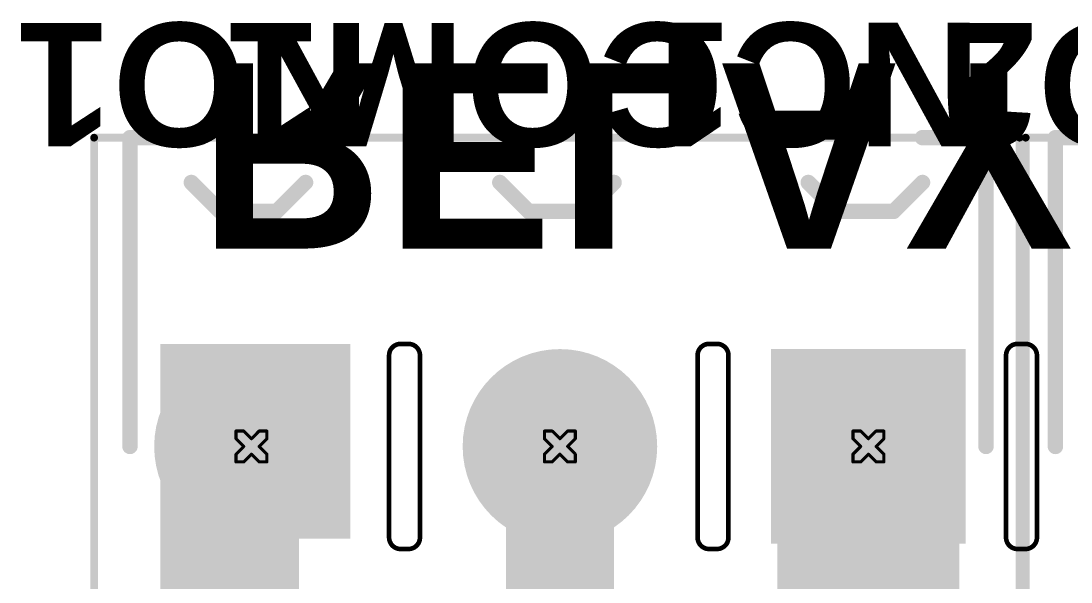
# Model space of a CAD drawing. Header units: inches. Extents: x -21 to 276, y -5 to 220.
# Drawn here: x 4.11 to 21.4, y 86.15 to 95.38 of the extents above; entities that cross this region are included whole.
import ezdxf

# ---------------------------------------------------------------- set-up
doc = ezdxf.new("R2010")
doc.units = ezdxf.units.IN
for name, color, linetype in [('Board_Outline', 216, 'Continuous'), ('Bottom Layer', 5, 'Continuous'), ('Bottom Overlay', 54, 'Continuous'), ('Bottom Solder', 6, 'Continuous'), ('Drill Drawing', 1, 'Continuous'), ('Ground', 16, 'Continuous'), ('Multi-Layer', 9, 'Continuous'), ('Pad Holes', 156, 'Continuous'), ('Power + Signal', 76, 'Continuous'), ('Top Layer', 1, 'Continuous'), ('Top Overlay', 2, 'Continuous'), ('Top Solder', 216, 'Continuous')]:
    doc.layers.add(name, color=color, linetype=linetype)
doc.styles.add('Arial_Bold', font='', dxfattribs={"height": 0.2})
doc.styles.get('Arial_Bold').set_extended_font_data('Arial', bold=True)

# ---------------------------------------------------------------- blocks, each defined once
blk = doc.blocks.new('DB128L_5_08_3P_BK_S_140')
at = {"layer": 'Bottom Layer'}
blk.add_hatch(color=5, dxfattribs=at).paths.add_polyline_path([(-3.58, 1.5), (-3.58, -1.5), (-6.58, -1.5), (-6.58, 1.5)])
h = blk.add_hatch(color=5, dxfattribs=at)
edge = h.paths.add_edge_path()
edge.add_arc((0, 0), 1.5, 0, 360)
h = blk.add_hatch(color=5, dxfattribs=at)
edge = h.paths.add_edge_path()
edge.add_arc((5.08, 0), 1.5, 0, 360)
at = {"layer": 'Bottom Solder'}
blk.add_hatch(color=6, dxfattribs=at).paths.add_polyline_path([(-3.478, 1.602), (-3.478, -1.602), (-6.682, -1.602), (-6.682, 1.602)])
h = blk.add_hatch(color=6, dxfattribs=at)
edge = h.paths.add_edge_path()
edge.add_arc((0, 0), 1.602, 0, 360)
h = blk.add_hatch(color=6, dxfattribs=at)
edge = h.paths.add_edge_path()
edge.add_arc((5.08, 0), 1.602, 0, 360)
at = {"layer": 'Ground'}
blk.add_hatch(color=16, dxfattribs=at).paths.add_polyline_path([(-3.58, 1.5), (-3.58, -1.5), (-6.58, -1.5), (-6.58, 1.5)])
h = blk.add_hatch(color=16, dxfattribs=at)
edge = h.paths.add_edge_path()
edge.add_arc((0, 0), 1.5, 0, 360)
h = blk.add_hatch(color=16, dxfattribs=at)
edge = h.paths.add_edge_path()
edge.add_arc((5.08, 0), 1.5, 0, 360)
at = {"layer": 'Multi-Layer'}
blk.add_hatch(color=9, dxfattribs=at).paths.add_polyline_path([(-3.58, 1.5), (-3.58, -1.5), (-6.58, -1.5), (-6.58, 1.5)])
h = blk.add_hatch(color=9, dxfattribs=at)
edge = h.paths.add_edge_path()
edge.add_arc((0, 0), 1.5, 0, 360)
h = blk.add_hatch(color=9, dxfattribs=at)
edge = h.paths.add_edge_path()
edge.add_arc((5.08, 0), 1.5, 0, 360)
at = {"layer": 'Pad Holes'}
h = blk.add_hatch(color=7, dxfattribs=at)
edge = h.paths.add_edge_path()
edge.add_arc((-5.08, 0), 0.8, 0, 360)
h = blk.add_hatch(color=7, dxfattribs=at)
edge = h.paths.add_edge_path()
edge.add_arc((0, 0), 0.8, 0, 360)
h = blk.add_hatch(color=7, dxfattribs=at)
edge = h.paths.add_edge_path()
edge.add_arc((5.08, 0), 0.8, 0, 360)
at = {"layer": 'Power + Signal'}
blk.add_hatch(color=76, dxfattribs=at).paths.add_polyline_path([(-3.58, 1.5), (-3.58, -1.5), (-6.58, -1.5), (-6.58, 1.5)])
h = blk.add_hatch(color=76, dxfattribs=at)
edge = h.paths.add_edge_path()
edge.add_arc((0, 0), 1.5, 0, 360)
h = blk.add_hatch(color=76, dxfattribs=at)
edge = h.paths.add_edge_path()
edge.add_arc((5.08, 0), 1.5, 0, 360)
at = {"layer": 'Top Layer'}
blk.add_hatch(color=1, dxfattribs=at).paths.add_polyline_path([(-3.58, 1.5), (-3.58, -1.5), (-6.58, -1.5), (-6.58, 1.5)])
h = blk.add_hatch(color=1, dxfattribs=at)
edge = h.paths.add_edge_path()
edge.add_arc((0, 0), 1.5, 0, 360)
h = blk.add_hatch(color=1, dxfattribs=at)
edge = h.paths.add_edge_path()
edge.add_arc((5.08, 0), 1.5, 0, 360)
at = {"layer": 'Top Solder'}
blk.add_hatch(color=216, dxfattribs=at).paths.add_polyline_path([(-3.478, 1.602), (-3.478, -1.602), (-6.682, -1.602), (-6.682, 1.602)])
h = blk.add_hatch(color=216, dxfattribs=at)
edge = h.paths.add_edge_path()
edge.add_arc((0, 0), 1.602, 0, 360)
h = blk.add_hatch(color=216, dxfattribs=at)
edge = h.paths.add_edge_path()
edge.add_arc((5.08, 0), 1.602, 0, 360)
at = {"layer": 'Top Overlay'}
for points in [[(-7.671, 5.131, 0.127, 0.127, 0), (-7.671, -5.08, 0.127, 0.127, 0)], [(7.671, 5.131, 0.127, 0.127, 0), (-7.671, 5.131, 0.127, 0.127, 0)], [(7.671, 5.131, 0.127, 0.127, 0), (7.671, -5.08, 0.127, 0.127, 0)], [(-5.494, -3.867, 0.254, 0.254, 0), (-5.971, -4.343, 0.254, 0.254, 0)], [(-4.566, -3.867, 0.254, 0.254, 0), (-5.494, -3.867, 0.254, 0.254, 0)], [(-4.089, -4.343, 0.254, 0.254, 0), (-4.566, -3.867, 0.254, 0.254, 0)], [(-0.414, -3.867, 0.254, 0.254, 0), (-0.891, -4.343, 0.254, 0.254, 0)], [(0.514, -3.867, 0.254, 0.254, 0), (-0.414, -3.867, 0.254, 0.254, 0)], [(0.991, -4.343, 0.254, 0.254, 0), (0.514, -3.867, 0.254, 0.254, 0)], [(4.666, -3.867, 0.254, 0.254, 0), (4.189, -4.343, 0.254, 0.254, 0)], [(5.594, -3.867, 0.254, 0.254, 0), (4.666, -3.867, 0.254, 0.254, 0)], [(6.071, -4.343, 0.254, 0.254, 0), (5.594, -3.867, 0.254, 0.254, 0)], [(7.671, -5.08, 0.127, 0.127, 0), (-7.671, -5.08, 0.127, 0.127, 0)]]:
    blk.add_lwpolyline(points, format="xyseb", dxfattribs=at)
for points in [[(-7.703, 5.131, 0.0635, 0.0635, 1), (-7.639, 5.131, 0.0635, 0.0635, 1)], [(-7.703, 5.131, 0.0635, 0.0635, 1), (-7.639, 5.131, 0.0635, 0.0635, 1)], [(7.639, 5.131, 0.0635, 0.0635, 1), (7.703, 5.131, 0.0635, 0.0635, 1)], [(7.639, 5.131, 0.0635, 0.0635, 1), (7.703, 5.131, 0.0635, 0.0635, 1)], [(-5.558, -3.867, 0.127, 0.127, 1), (-5.431, -3.867, 0.127, 0.127, 1)], [(-5.558, -3.867, 0.127, 0.127, 1), (-5.431, -3.867, 0.127, 0.127, 1)], [(-4.63, -3.867, 0.127, 0.127, 1), (-4.503, -3.867, 0.127, 0.127, 1)], [(-4.63, -3.867, 0.127, 0.127, 1), (-4.503, -3.867, 0.127, 0.127, 1)], [(-0.478, -3.867, 0.127, 0.127, 1), (-0.351, -3.867, 0.127, 0.127, 1)], [(-0.478, -3.867, 0.127, 0.127, 1), (-0.351, -3.867, 0.127, 0.127, 1)], [(0.45, -3.867, 0.127, 0.127, 1), (0.577, -3.867, 0.127, 0.127, 1)], [(0.45, -3.867, 0.127, 0.127, 1), (0.577, -3.867, 0.127, 0.127, 1)], [(4.602, -3.867, 0.127, 0.127, 1), (4.729, -3.867, 0.127, 0.127, 1)], [(4.602, -3.867, 0.127, 0.127, 1), (4.729, -3.867, 0.127, 0.127, 1)], [(5.53, -3.867, 0.127, 0.127, 1), (5.657, -3.867, 0.127, 0.127, 1)], [(5.53, -3.867, 0.127, 0.127, 1), (5.657, -3.867, 0.127, 0.127, 1)], [(-6.035, -4.343, 0.127, 0.127, 1), (-5.908, -4.343, 0.127, 0.127, 1)], [(-4.153, -4.343, 0.127, 0.127, 1), (-4.026, -4.343, 0.127, 0.127, 1)], [(-0.955, -4.343, 0.127, 0.127, 1), (-0.828, -4.343, 0.127, 0.127, 1)], [(0.927, -4.343, 0.127, 0.127, 1), (1.054, -4.343, 0.127, 0.127, 1)], [(4.125, -4.343, 0.127, 0.127, 1), (4.252, -4.343, 0.127, 0.127, 1)], [(6.007, -4.343, 0.127, 0.127, 1), (6.134, -4.343, 0.127, 0.127, 1)], [(-7.703, -5.08, 0.0635, 0.0635, 1), (-7.639, -5.08, 0.0635, 0.0635, 1)], [(-7.703, -5.08, 0.0635, 0.0635, 1), (-7.639, -5.08, 0.0635, 0.0635, 1)], [(7.639, -5.08, 0.0635, 0.0635, 1), (7.703, -5.08, 0.0635, 0.0635, 1)], [(7.639, -5.08, 0.0635, 0.0635, 1), (7.703, -5.08, 0.0635, 0.0635, 1)]]:
    blk.add_lwpolyline(points, format="xyseb", close=True, dxfattribs=at)
blk = doc.blocks.new('DB128L_5_08_3P_BK_S_141')
at = {"layer": 'Bottom Layer'}
blk.add_hatch(color=5, dxfattribs=at).paths.add_polyline_path([(-3.58, 1.5), (-3.58, -1.5), (-6.58, -1.5), (-6.58, 1.5)])
h = blk.add_hatch(color=5, dxfattribs=at)
edge = h.paths.add_edge_path()
edge.add_arc((0, 0), 1.5, 0, 360)
h = blk.add_hatch(color=5, dxfattribs=at)
edge = h.paths.add_edge_path()
edge.add_arc((5.08, 0), 1.5, 0, 360)
at = {"layer": 'Bottom Solder'}
blk.add_hatch(color=6, dxfattribs=at).paths.add_polyline_path([(-3.478, 1.602), (-3.478, -1.602), (-6.682, -1.602), (-6.682, 1.602)])
h = blk.add_hatch(color=6, dxfattribs=at)
edge = h.paths.add_edge_path()
edge.add_arc((0, 0), 1.602, 0, 360)
h = blk.add_hatch(color=6, dxfattribs=at)
edge = h.paths.add_edge_path()
edge.add_arc((5.08, 0), 1.602, 0, 360)
at = {"layer": 'Ground'}
blk.add_hatch(color=16, dxfattribs=at).paths.add_polyline_path([(-3.58, 1.5), (-3.58, -1.5), (-6.58, -1.5), (-6.58, 1.5)])
h = blk.add_hatch(color=16, dxfattribs=at)
edge = h.paths.add_edge_path()
edge.add_arc((0, 0), 1.5, 0, 360)
h = blk.add_hatch(color=16, dxfattribs=at)
edge = h.paths.add_edge_path()
edge.add_arc((5.08, 0), 1.5, 0, 360)
at = {"layer": 'Multi-Layer'}
blk.add_hatch(color=9, dxfattribs=at).paths.add_polyline_path([(-3.58, 1.5), (-3.58, -1.5), (-6.58, -1.5), (-6.58, 1.5)])
h = blk.add_hatch(color=9, dxfattribs=at)
edge = h.paths.add_edge_path()
edge.add_arc((0, 0), 1.5, 0, 360)
h = blk.add_hatch(color=9, dxfattribs=at)
edge = h.paths.add_edge_path()
edge.add_arc((5.08, 0), 1.5, 0, 360)
at = {"layer": 'Pad Holes'}
h = blk.add_hatch(color=7, dxfattribs=at)
edge = h.paths.add_edge_path()
edge.add_arc((-5.08, 0), 0.8, 0, 360)
h = blk.add_hatch(color=7, dxfattribs=at)
edge = h.paths.add_edge_path()
edge.add_arc((0, 0), 0.8, 0, 360)
h = blk.add_hatch(color=7, dxfattribs=at)
edge = h.paths.add_edge_path()
edge.add_arc((5.08, 0), 0.8, 0, 360)
at = {"layer": 'Power + Signal'}
blk.add_hatch(color=76, dxfattribs=at).paths.add_polyline_path([(-3.58, 1.5), (-3.58, -1.5), (-6.58, -1.5), (-6.58, 1.5)])
h = blk.add_hatch(color=76, dxfattribs=at)
edge = h.paths.add_edge_path()
edge.add_arc((0, 0), 1.5, 0, 360)
h = blk.add_hatch(color=76, dxfattribs=at)
edge = h.paths.add_edge_path()
edge.add_arc((5.08, 0), 1.5, 0, 360)
at = {"layer": 'Top Layer'}
blk.add_hatch(color=1, dxfattribs=at).paths.add_polyline_path([(-3.58, 1.5), (-3.58, -1.5), (-6.58, -1.5), (-6.58, 1.5)])
h = blk.add_hatch(color=1, dxfattribs=at)
edge = h.paths.add_edge_path()
edge.add_arc((0, 0), 1.5, 0, 360)
h = blk.add_hatch(color=1, dxfattribs=at)
edge = h.paths.add_edge_path()
edge.add_arc((5.08, 0), 1.5, 0, 360)
at = {"layer": 'Top Solder'}
blk.add_hatch(color=216, dxfattribs=at).paths.add_polyline_path([(-3.478, 1.602), (-3.478, -1.602), (-6.682, -1.602), (-6.682, 1.602)])
h = blk.add_hatch(color=216, dxfattribs=at)
edge = h.paths.add_edge_path()
edge.add_arc((0, 0), 1.602, 0, 360)
h = blk.add_hatch(color=216, dxfattribs=at)
edge = h.paths.add_edge_path()
edge.add_arc((5.08, 0), 1.602, 0, 360)
at = {"layer": 'Top Overlay'}
for points in [[(7.671, 5.131, 0.127, 0.127, 0), (-7.671, 5.131, 0.127, 0.127, 0)], [(-7.671, 5.131, 0.127, 0.127, 0), (-7.671, -5.08, 0.127, 0.127, 0)], [(7.671, 5.131, 0.127, 0.127, 0), (7.671, -5.08, 0.127, 0.127, 0)], [(-5.494, -3.867, 0.254, 0.254, 0), (-5.971, -4.343, 0.254, 0.254, 0)], [(-4.566, -3.867, 0.254, 0.254, 0), (-5.494, -3.867, 0.254, 0.254, 0)], [(-4.089, -4.343, 0.254, 0.254, 0), (-4.566, -3.867, 0.254, 0.254, 0)], [(-0.414, -3.867, 0.254, 0.254, 0), (-0.891, -4.343, 0.254, 0.254, 0)], [(0.514, -3.867, 0.254, 0.254, 0), (-0.414, -3.867, 0.254, 0.254, 0)], [(0.991, -4.343, 0.254, 0.254, 0), (0.514, -3.867, 0.254, 0.254, 0)], [(4.666, -3.867, 0.254, 0.254, 0), (4.189, -4.343, 0.254, 0.254, 0)], [(5.594, -3.867, 0.254, 0.254, 0), (4.666, -3.867, 0.254, 0.254, 0)], [(6.071, -4.343, 0.254, 0.254, 0), (5.594, -3.867, 0.254, 0.254, 0)], [(7.671, -5.08, 0.127, 0.127, 0), (-7.671, -5.08, 0.127, 0.127, 0)]]:
    blk.add_lwpolyline(points, format="xyseb", dxfattribs=at)
for points in [[(-7.703, 5.131, 0.0635, 0.0635, 1), (-7.639, 5.131, 0.0635, 0.0635, 1)], [(-7.703, 5.131, 0.0635, 0.0635, 1), (-7.639, 5.131, 0.0635, 0.0635, 1)], [(7.639, 5.131, 0.0635, 0.0635, 1), (7.703, 5.131, 0.0635, 0.0635, 1)], [(7.639, 5.131, 0.0635, 0.0635, 1), (7.703, 5.131, 0.0635, 0.0635, 1)], [(-5.558, -3.867, 0.127, 0.127, 1), (-5.431, -3.867, 0.127, 0.127, 1)], [(-5.558, -3.867, 0.127, 0.127, 1), (-5.431, -3.867, 0.127, 0.127, 1)], [(-4.63, -3.867, 0.127, 0.127, 1), (-4.503, -3.867, 0.127, 0.127, 1)], [(-4.63, -3.867, 0.127, 0.127, 1), (-4.503, -3.867, 0.127, 0.127, 1)], [(-0.478, -3.867, 0.127, 0.127, 1), (-0.351, -3.867, 0.127, 0.127, 1)], [(-0.478, -3.867, 0.127, 0.127, 1), (-0.351, -3.867, 0.127, 0.127, 1)], [(0.45, -3.867, 0.127, 0.127, 1), (0.577, -3.867, 0.127, 0.127, 1)], [(0.45, -3.867, 0.127, 0.127, 1), (0.577, -3.867, 0.127, 0.127, 1)], [(4.602, -3.867, 0.127, 0.127, 1), (4.729, -3.867, 0.127, 0.127, 1)], [(4.602, -3.867, 0.127, 0.127, 1), (4.729, -3.867, 0.127, 0.127, 1)], [(5.53, -3.867, 0.127, 0.127, 1), (5.657, -3.867, 0.127, 0.127, 1)], [(5.53, -3.867, 0.127, 0.127, 1), (5.657, -3.867, 0.127, 0.127, 1)], [(-6.035, -4.343, 0.127, 0.127, 1), (-5.908, -4.343, 0.127, 0.127, 1)], [(-4.153, -4.343, 0.127, 0.127, 1), (-4.026, -4.343, 0.127, 0.127, 1)], [(-0.955, -4.343, 0.127, 0.127, 1), (-0.828, -4.343, 0.127, 0.127, 1)], [(0.927, -4.343, 0.127, 0.127, 1), (1.054, -4.343, 0.127, 0.127, 1)], [(4.125, -4.343, 0.127, 0.127, 1), (4.252, -4.343, 0.127, 0.127, 1)], [(6.007, -4.343, 0.127, 0.127, 1), (6.134, -4.343, 0.127, 0.127, 1)], [(-7.703, -5.08, 0.0635, 0.0635, 1), (-7.639, -5.08, 0.0635, 0.0635, 1)], [(-7.703, -5.08, 0.0635, 0.0635, 1), (-7.639, -5.08, 0.0635, 0.0635, 1)], [(7.639, -5.08, 0.0635, 0.0635, 1), (7.703, -5.08, 0.0635, 0.0635, 1)], [(7.639, -5.08, 0.0635, 0.0635, 1), (7.703, -5.08, 0.0635, 0.0635, 1)]]:
    blk.add_lwpolyline(points, format="xyseb", close=True, dxfattribs=at)

msp = doc.modelspace()

# ---------------------------------------------------------------- hatches: boundary and pattern name
at = {"layer": 'Top Layer'}
for points in [[(6.403, 86.864), (9.532, 86.864), (9.532, 90.068), (6.403, 90.068)], [(6.403, 77.064), (8.683, 77.064), (8.683, 90.068), (6.403, 90.068)], [(16.562, 83.582), (19.562, 83.582), (19.562, 89.881), (16.562, 89.881)]]:
    msp.add_hatch(color=1, dxfattribs=at).paths.add_polyline_path(points)

# ---------------------------------------------------------------- linework, layer by layer
at = {"layer": 'Board_Outline'}
for points in [[(10.169, 89.88, 0.0762, 0.0762, -0.414214), (10.357, 90.068, 0.0762, 0.0762, 0)], [(10.357, 90.068, 0.0762, 0.0762, 0), (10.488, 90.068, 0.0762, 0.0762, 0)], [(10.488, 90.068, 0.0762, 0.0762, -0.414214), (10.677, 89.88, 0.0762, 0.0762, 0)], [(15.249, 89.88, 0.0762, 0.0762, -0.414214), (15.437, 90.068, 0.0762, 0.0762, 0)], [(15.437, 90.068, 0.0762, 0.0762, 0), (15.568, 90.068, 0.0762, 0.0762, 0)], [(15.568, 90.068, 0.0762, 0.0762, -0.414214), (15.757, 89.88, 0.0762, 0.0762, 0)], [(20.329, 89.88, 0.0762, 0.0762, -0.414214), (20.517, 90.068, 0.0762, 0.0762, 0)], [(20.517, 90.068, 0.0762, 0.0762, 0), (20.648, 90.068, 0.0762, 0.0762, 0)], [(20.648, 90.068, 0.0762, 0.0762, -0.414214), (20.837, 89.88, 0.0762, 0.0762, 0)], [(10.169, 86.883, 0.0762, 0.0762, 0), (10.169, 89.88, 0.0762, 0.0762, 0)], [(10.677, 86.883, 0.0762, 0.0762, 0), (10.677, 89.88, 0.0762, 0.0762, 0)], [(15.249, 86.883, 0.0762, 0.0762, 0), (15.249, 89.88, 0.0762, 0.0762, 0)], [(15.757, 86.883, 0.0762, 0.0762, 0), (15.757, 89.88, 0.0762, 0.0762, 0)], [(20.329, 86.883, 0.0762, 0.0762, 0), (20.329, 89.88, 0.0762, 0.0762, 0)], [(20.837, 86.883, 0.0762, 0.0762, 0), (20.837, 89.88, 0.0762, 0.0762, 0)], [(10.357, 86.694, 0.0762, 0.0762, -0.414214), (10.169, 86.883, 0.0762, 0.0762, 0)], [(10.677, 86.883, 0.0762, 0.0762, -0.414214), (10.488, 86.694, 0.0762, 0.0762, 0)], [(15.437, 86.694, 0.0762, 0.0762, -0.414214), (15.249, 86.883, 0.0762, 0.0762, 0)], [(15.757, 86.883, 0.0762, 0.0762, -0.414214), (15.568, 86.694, 0.0762, 0.0762, 0)], [(20.517, 86.694, 0.0762, 0.0762, -0.414214), (20.329, 86.883, 0.0762, 0.0762, 0)], [(20.837, 86.883, 0.0762, 0.0762, -0.414214), (20.648, 86.694, 0.0762, 0.0762, 0)], [(10.357, 86.694, 0.0762, 0.0762, 0), (10.488, 86.694, 0.0762, 0.0762, 0)], [(15.437, 86.694, 0.0762, 0.0762, 0), (15.568, 86.694, 0.0762, 0.0762, 0)], [(20.517, 86.694, 0.0762, 0.0762, 0), (20.648, 86.694, 0.0762, 0.0762, 0)]]:
    msp.add_lwpolyline(points, format="xyseb", dxfattribs=at)
for points in [[(10.338, 90.068, 0.0381, 0.0381, 1), (10.376, 90.068, 0.0381, 0.0381, 1)], [(10.338, 90.068, 0.0381, 0.0381, 1), (10.376, 90.068, 0.0381, 0.0381, 1)], [(10.469, 90.068, 0.0381, 0.0381, 1), (10.507, 90.068, 0.0381, 0.0381, 1)], [(10.469, 90.068, 0.0381, 0.0381, 1), (10.507, 90.068, 0.0381, 0.0381, 1)], [(15.418, 90.068, 0.0381, 0.0381, 1), (15.456, 90.068, 0.0381, 0.0381, 1)], [(15.418, 90.068, 0.0381, 0.0381, 1), (15.456, 90.068, 0.0381, 0.0381, 1)], [(15.549, 90.068, 0.0381, 0.0381, 1), (15.587, 90.068, 0.0381, 0.0381, 1)], [(15.549, 90.068, 0.0381, 0.0381, 1), (15.587, 90.068, 0.0381, 0.0381, 1)], [(20.498, 90.068, 0.0381, 0.0381, 1), (20.536, 90.068, 0.0381, 0.0381, 1)], [(20.498, 90.068, 0.0381, 0.0381, 1), (20.536, 90.068, 0.0381, 0.0381, 1)], [(20.629, 90.068, 0.0381, 0.0381, 1), (20.667, 90.068, 0.0381, 0.0381, 1)], [(20.629, 90.068, 0.0381, 0.0381, 1), (20.667, 90.068, 0.0381, 0.0381, 1)], [(10.15, 89.88, 0.0381, 0.0381, 1), (10.188, 89.88, 0.0381, 0.0381, 1)], [(10.15, 89.88, 0.0381, 0.0381, 1), (10.188, 89.88, 0.0381, 0.0381, 1)], [(10.658, 89.88, 0.0381, 0.0381, 1), (10.696, 89.88, 0.0381, 0.0381, 1)], [(10.658, 89.88, 0.0381, 0.0381, 1), (10.696, 89.88, 0.0381, 0.0381, 1)], [(15.23, 89.88, 0.0381, 0.0381, 1), (15.268, 89.88, 0.0381, 0.0381, 1)], [(15.23, 89.88, 0.0381, 0.0381, 1), (15.268, 89.88, 0.0381, 0.0381, 1)], [(15.738, 89.88, 0.0381, 0.0381, 1), (15.776, 89.88, 0.0381, 0.0381, 1)], [(15.738, 89.88, 0.0381, 0.0381, 1), (15.776, 89.88, 0.0381, 0.0381, 1)], [(20.31, 89.88, 0.0381, 0.0381, 1), (20.348, 89.88, 0.0381, 0.0381, 1)], [(20.31, 89.88, 0.0381, 0.0381, 1), (20.348, 89.88, 0.0381, 0.0381, 1)], [(20.818, 89.88, 0.0381, 0.0381, 1), (20.856, 89.88, 0.0381, 0.0381, 1)], [(20.818, 89.88, 0.0381, 0.0381, 1), (20.856, 89.88, 0.0381, 0.0381, 1)], [(10.15, 86.883, 0.0381, 0.0381, 1), (10.188, 86.883, 0.0381, 0.0381, 1)], [(10.15, 86.883, 0.0381, 0.0381, 1), (10.188, 86.883, 0.0381, 0.0381, 1)], [(10.658, 86.883, 0.0381, 0.0381, 1), (10.696, 86.883, 0.0381, 0.0381, 1)], [(10.658, 86.883, 0.0381, 0.0381, 1), (10.696, 86.883, 0.0381, 0.0381, 1)], [(15.23, 86.883, 0.0381, 0.0381, 1), (15.268, 86.883, 0.0381, 0.0381, 1)], [(15.23, 86.883, 0.0381, 0.0381, 1), (15.268, 86.883, 0.0381, 0.0381, 1)], [(15.738, 86.883, 0.0381, 0.0381, 1), (15.776, 86.883, 0.0381, 0.0381, 1)], [(15.738, 86.883, 0.0381, 0.0381, 1), (15.776, 86.883, 0.0381, 0.0381, 1)], [(20.31, 86.883, 0.0381, 0.0381, 1), (20.348, 86.883, 0.0381, 0.0381, 1)], [(20.31, 86.883, 0.0381, 0.0381, 1), (20.348, 86.883, 0.0381, 0.0381, 1)], [(20.818, 86.883, 0.0381, 0.0381, 1), (20.856, 86.883, 0.0381, 0.0381, 1)], [(20.818, 86.883, 0.0381, 0.0381, 1), (20.856, 86.883, 0.0381, 0.0381, 1)], [(10.338, 86.694, 0.0381, 0.0381, 1), (10.376, 86.694, 0.0381, 0.0381, 1)], [(10.338, 86.694, 0.0381, 0.0381, 1), (10.376, 86.694, 0.0381, 0.0381, 1)], [(10.469, 86.694, 0.0381, 0.0381, 1), (10.507, 86.694, 0.0381, 0.0381, 1)], [(10.469, 86.694, 0.0381, 0.0381, 1), (10.507, 86.694, 0.0381, 0.0381, 1)], [(15.418, 86.694, 0.0381, 0.0381, 1), (15.456, 86.694, 0.0381, 0.0381, 1)], [(15.418, 86.694, 0.0381, 0.0381, 1), (15.456, 86.694, 0.0381, 0.0381, 1)], [(15.549, 86.694, 0.0381, 0.0381, 1), (15.587, 86.694, 0.0381, 0.0381, 1)], [(15.549, 86.694, 0.0381, 0.0381, 1), (15.587, 86.694, 0.0381, 0.0381, 1)], [(20.498, 86.694, 0.0381, 0.0381, 1), (20.536, 86.694, 0.0381, 0.0381, 1)], [(20.498, 86.694, 0.0381, 0.0381, 1), (20.536, 86.694, 0.0381, 0.0381, 1)], [(20.629, 86.694, 0.0381, 0.0381, 1), (20.667, 86.694, 0.0381, 0.0381, 1)], [(20.629, 86.694, 0.0381, 0.0381, 1), (20.667, 86.694, 0.0381, 0.0381, 1)]]:
    msp.add_lwpolyline(points, format="xyseb", close=True, dxfattribs=at)
at = {"layer": 'Bottom Layer'}
msp.add_lwpolyline([(12.982, 84.987, 1.778, 1.778, 0), (12.982, 88.381, 1.778, 1.778, 0)], format="xyseb", dxfattribs=at)
msp.add_lwpolyline([(12.537, 88.381, 0.889, 0.889, 1), (13.426, 88.381, 0.889, 0.889, 1)], format="xyseb", close=True, dxfattribs=at)
at = {"layer": 'Bottom Overlay'}
for points in [[(5.902, 93.461, 0.254, 0.254, 0), (7.07, 93.461, 0.254, 0.254, 0)], [(5.902, 88.381, 0.254, 0.254, 0), (5.902, 93.461, 0.254, 0.254, 0)], [(18.953, 93.461, 0.254, 0.254, 0), (19.999, 93.461, 0.254, 0.254, 0)], [(19.999, 88.381, 0.254, 0.254, 0), (19.999, 93.461, 0.254, 0.254, 0)], [(21.142, 88.381, 0.254, 0.254, 0), (21.142, 93.461, 0.254, 0.254, 0)], [(21.142, 93.461, 0.254, 0.254, 0), (22.31, 93.461, 0.254, 0.254, 0)]]:
    msp.add_lwpolyline(points, format="xyseb", dxfattribs=at)
for points in [[(5.838, 93.461, 0.127, 0.127, 1), (5.965, 93.461, 0.127, 0.127, 1)], [(5.838, 93.461, 0.127, 0.127, 1), (5.965, 93.461, 0.127, 0.127, 1)], [(7.006, 93.461, 0.127, 0.127, 1), (7.133, 93.461, 0.127, 0.127, 1)], [(18.889, 93.461, 0.127, 0.127, 1), (19.016, 93.461, 0.127, 0.127, 1)], [(19.935, 93.461, 0.127, 0.127, 1), (20.062, 93.461, 0.127, 0.127, 1)], [(19.935, 93.461, 0.127, 0.127, 1), (20.062, 93.461, 0.127, 0.127, 1)], [(21.078, 93.461, 0.127, 0.127, 1), (21.205, 93.461, 0.127, 0.127, 1)], [(21.078, 93.461, 0.127, 0.127, 1), (21.205, 93.461, 0.127, 0.127, 1)], [(5.838, 88.381, 0.127, 0.127, 1), (5.965, 88.381, 0.127, 0.127, 1)], [(19.935, 88.381, 0.127, 0.127, 1), (20.062, 88.381, 0.127, 0.127, 1)], [(21.078, 88.381, 0.127, 0.127, 1), (21.205, 88.381, 0.127, 0.127, 1)]]:
    msp.add_lwpolyline(points, format="xyseb", close=True, dxfattribs=at)
at = {"layer": 'Drill Drawing'}
for points in [[(7.648, 88.508, 0.0508, 0.0508, 0), (7.648, 88.635, 0.0508, 0.0508, 0)], [(7.648, 88.635, 0.0508, 0.0508, 0), (7.775, 88.635, 0.0508, 0.0508, 0)], [(7.648, 88.508, 0.0508, 0.0508, 0), (7.775, 88.381, 0.0508, 0.0508, 0)], [(7.775, 88.635, 0.0508, 0.0508, 0), (7.902, 88.508, 0.0508, 0.0508, 0)], [(7.902, 88.508, 0.0508, 0.0508, 0), (8.029, 88.635, 0.0508, 0.0508, 0)], [(8.029, 88.635, 0.0508, 0.0508, 0), (8.156, 88.635, 0.0508, 0.0508, 0)], [(8.029, 88.381, 0.0508, 0.0508, 0), (8.156, 88.508, 0.0508, 0.0508, 0)], [(8.156, 88.508, 0.0508, 0.0508, 0), (8.156, 88.635, 0.0508, 0.0508, 0)], [(12.728, 88.508, 0.0508, 0.0508, 0), (12.728, 88.635, 0.0508, 0.0508, 0)], [(12.728, 88.635, 0.0508, 0.0508, 0), (12.855, 88.635, 0.0508, 0.0508, 0)], [(12.728, 88.508, 0.0508, 0.0508, 0), (12.855, 88.381, 0.0508, 0.0508, 0)], [(12.855, 88.635, 0.0508, 0.0508, 0), (12.982, 88.508, 0.0508, 0.0508, 0)], [(12.982, 88.508, 0.0508, 0.0508, 0), (13.109, 88.635, 0.0508, 0.0508, 0)], [(13.109, 88.635, 0.0508, 0.0508, 0), (13.236, 88.635, 0.0508, 0.0508, 0)], [(13.109, 88.381, 0.0508, 0.0508, 0), (13.236, 88.508, 0.0508, 0.0508, 0)], [(13.236, 88.508, 0.0508, 0.0508, 0), (13.236, 88.635, 0.0508, 0.0508, 0)], [(17.808, 88.508, 0.0508, 0.0508, 0), (17.808, 88.635, 0.0508, 0.0508, 0)], [(17.808, 88.635, 0.0508, 0.0508, 0), (17.935, 88.635, 0.0508, 0.0508, 0)], [(17.808, 88.508, 0.0508, 0.0508, 0), (17.935, 88.381, 0.0508, 0.0508, 0)], [(17.935, 88.635, 0.0508, 0.0508, 0), (18.062, 88.508, 0.0508, 0.0508, 0)], [(18.062, 88.508, 0.0508, 0.0508, 0), (18.189, 88.635, 0.0508, 0.0508, 0)], [(18.189, 88.635, 0.0508, 0.0508, 0), (18.316, 88.635, 0.0508, 0.0508, 0)], [(18.189, 88.381, 0.0508, 0.0508, 0), (18.316, 88.508, 0.0508, 0.0508, 0)], [(18.316, 88.508, 0.0508, 0.0508, 0), (18.316, 88.635, 0.0508, 0.0508, 0)], [(7.648, 88.254, 0.0508, 0.0508, 0), (7.775, 88.381, 0.0508, 0.0508, 0)], [(8.029, 88.381, 0.0508, 0.0508, 0), (8.156, 88.254, 0.0508, 0.0508, 0)], [(12.728, 88.254, 0.0508, 0.0508, 0), (12.855, 88.381, 0.0508, 0.0508, 0)], [(13.109, 88.381, 0.0508, 0.0508, 0), (13.236, 88.254, 0.0508, 0.0508, 0)], [(17.808, 88.254, 0.0508, 0.0508, 0), (17.935, 88.381, 0.0508, 0.0508, 0)], [(18.189, 88.381, 0.0508, 0.0508, 0), (18.316, 88.254, 0.0508, 0.0508, 0)], [(7.648, 88.127, 0.0508, 0.0508, 0), (7.648, 88.254, 0.0508, 0.0508, 0)], [(7.775, 88.127, 0.0508, 0.0508, 0), (7.902, 88.254, 0.0508, 0.0508, 0)], [(7.902, 88.254, 0.0508, 0.0508, 0), (8.029, 88.127, 0.0508, 0.0508, 0)], [(8.156, 88.127, 0.0508, 0.0508, 0), (8.156, 88.254, 0.0508, 0.0508, 0)], [(12.728, 88.127, 0.0508, 0.0508, 0), (12.728, 88.254, 0.0508, 0.0508, 0)], [(12.855, 88.127, 0.0508, 0.0508, 0), (12.982, 88.254, 0.0508, 0.0508, 0)], [(12.982, 88.254, 0.0508, 0.0508, 0), (13.109, 88.127, 0.0508, 0.0508, 0)], [(13.236, 88.127, 0.0508, 0.0508, 0), (13.236, 88.254, 0.0508, 0.0508, 0)], [(17.808, 88.127, 0.0508, 0.0508, 0), (17.808, 88.254, 0.0508, 0.0508, 0)], [(17.935, 88.127, 0.0508, 0.0508, 0), (18.062, 88.254, 0.0508, 0.0508, 0)], [(18.062, 88.254, 0.0508, 0.0508, 0), (18.189, 88.127, 0.0508, 0.0508, 0)], [(18.316, 88.127, 0.0508, 0.0508, 0), (18.316, 88.254, 0.0508, 0.0508, 0)], [(7.648, 88.127, 0.0508, 0.0508, 0), (7.775, 88.127, 0.0508, 0.0508, 0)], [(8.029, 88.127, 0.0508, 0.0508, 0), (8.156, 88.127, 0.0508, 0.0508, 0)], [(12.728, 88.127, 0.0508, 0.0508, 0), (12.855, 88.127, 0.0508, 0.0508, 0)], [(13.109, 88.127, 0.0508, 0.0508, 0), (13.236, 88.127, 0.0508, 0.0508, 0)], [(17.808, 88.127, 0.0508, 0.0508, 0), (17.935, 88.127, 0.0508, 0.0508, 0)], [(18.189, 88.127, 0.0508, 0.0508, 0), (18.316, 88.127, 0.0508, 0.0508, 0)]]:
    msp.add_lwpolyline(points, format="xyseb", dxfattribs=at)
for points in [[(7.635, 88.635, 0.0254, 0.0254, 1), (7.66, 88.635, 0.0254, 0.0254, 1)], [(7.635, 88.635, 0.0254, 0.0254, 1), (7.66, 88.635, 0.0254, 0.0254, 1)], [(7.635, 88.508, 0.0254, 0.0254, 1), (7.66, 88.508, 0.0254, 0.0254, 1)], [(7.635, 88.508, 0.0254, 0.0254, 1), (7.66, 88.508, 0.0254, 0.0254, 1)], [(7.762, 88.635, 0.0254, 0.0254, 1), (7.787, 88.635, 0.0254, 0.0254, 1)], [(7.762, 88.635, 0.0254, 0.0254, 1), (7.787, 88.635, 0.0254, 0.0254, 1)], [(7.889, 88.508, 0.0254, 0.0254, 1), (7.914, 88.508, 0.0254, 0.0254, 1)], [(7.889, 88.508, 0.0254, 0.0254, 1), (7.914, 88.508, 0.0254, 0.0254, 1)], [(8.016, 88.635, 0.0254, 0.0254, 1), (8.041, 88.635, 0.0254, 0.0254, 1)], [(8.016, 88.635, 0.0254, 0.0254, 1), (8.041, 88.635, 0.0254, 0.0254, 1)], [(8.143, 88.635, 0.0254, 0.0254, 1), (8.168, 88.635, 0.0254, 0.0254, 1)], [(8.143, 88.635, 0.0254, 0.0254, 1), (8.168, 88.635, 0.0254, 0.0254, 1)], [(8.143, 88.508, 0.0254, 0.0254, 1), (8.168, 88.508, 0.0254, 0.0254, 1)], [(8.143, 88.508, 0.0254, 0.0254, 1), (8.168, 88.508, 0.0254, 0.0254, 1)], [(12.715, 88.635, 0.0254, 0.0254, 1), (12.74, 88.635, 0.0254, 0.0254, 1)], [(12.715, 88.635, 0.0254, 0.0254, 1), (12.74, 88.635, 0.0254, 0.0254, 1)], [(12.715, 88.508, 0.0254, 0.0254, 1), (12.74, 88.508, 0.0254, 0.0254, 1)], [(12.715, 88.508, 0.0254, 0.0254, 1), (12.74, 88.508, 0.0254, 0.0254, 1)], [(12.842, 88.635, 0.0254, 0.0254, 1), (12.867, 88.635, 0.0254, 0.0254, 1)], [(12.842, 88.635, 0.0254, 0.0254, 1), (12.867, 88.635, 0.0254, 0.0254, 1)], [(12.969, 88.508, 0.0254, 0.0254, 1), (12.994, 88.508, 0.0254, 0.0254, 1)], [(12.969, 88.508, 0.0254, 0.0254, 1), (12.994, 88.508, 0.0254, 0.0254, 1)], [(13.096, 88.635, 0.0254, 0.0254, 1), (13.121, 88.635, 0.0254, 0.0254, 1)], [(13.096, 88.635, 0.0254, 0.0254, 1), (13.121, 88.635, 0.0254, 0.0254, 1)], [(13.223, 88.635, 0.0254, 0.0254, 1), (13.248, 88.635, 0.0254, 0.0254, 1)], [(13.223, 88.635, 0.0254, 0.0254, 1), (13.248, 88.635, 0.0254, 0.0254, 1)], [(13.223, 88.508, 0.0254, 0.0254, 1), (13.248, 88.508, 0.0254, 0.0254, 1)], [(13.223, 88.508, 0.0254, 0.0254, 1), (13.248, 88.508, 0.0254, 0.0254, 1)], [(17.795, 88.635, 0.0254, 0.0254, 1), (17.82, 88.635, 0.0254, 0.0254, 1)], [(17.795, 88.635, 0.0254, 0.0254, 1), (17.82, 88.635, 0.0254, 0.0254, 1)], [(17.795, 88.508, 0.0254, 0.0254, 1), (17.82, 88.508, 0.0254, 0.0254, 1)], [(17.795, 88.508, 0.0254, 0.0254, 1), (17.82, 88.508, 0.0254, 0.0254, 1)], [(17.922, 88.635, 0.0254, 0.0254, 1), (17.947, 88.635, 0.0254, 0.0254, 1)], [(17.922, 88.635, 0.0254, 0.0254, 1), (17.947, 88.635, 0.0254, 0.0254, 1)], [(18.049, 88.508, 0.0254, 0.0254, 1), (18.074, 88.508, 0.0254, 0.0254, 1)], [(18.049, 88.508, 0.0254, 0.0254, 1), (18.074, 88.508, 0.0254, 0.0254, 1)], [(18.176, 88.635, 0.0254, 0.0254, 1), (18.201, 88.635, 0.0254, 0.0254, 1)], [(18.176, 88.635, 0.0254, 0.0254, 1), (18.201, 88.635, 0.0254, 0.0254, 1)], [(18.303, 88.635, 0.0254, 0.0254, 1), (18.328, 88.635, 0.0254, 0.0254, 1)], [(18.303, 88.635, 0.0254, 0.0254, 1), (18.328, 88.635, 0.0254, 0.0254, 1)], [(18.303, 88.508, 0.0254, 0.0254, 1), (18.328, 88.508, 0.0254, 0.0254, 1)], [(18.303, 88.508, 0.0254, 0.0254, 1), (18.328, 88.508, 0.0254, 0.0254, 1)], [(7.762, 88.381, 0.0254, 0.0254, 1), (7.787, 88.381, 0.0254, 0.0254, 1)], [(7.762, 88.381, 0.0254, 0.0254, 1), (7.787, 88.381, 0.0254, 0.0254, 1)], [(8.016, 88.381, 0.0254, 0.0254, 1), (8.041, 88.381, 0.0254, 0.0254, 1)], [(8.016, 88.381, 0.0254, 0.0254, 1), (8.041, 88.381, 0.0254, 0.0254, 1)], [(12.842, 88.381, 0.0254, 0.0254, 1), (12.867, 88.381, 0.0254, 0.0254, 1)], [(12.842, 88.381, 0.0254, 0.0254, 1), (12.867, 88.381, 0.0254, 0.0254, 1)], [(13.096, 88.381, 0.0254, 0.0254, 1), (13.121, 88.381, 0.0254, 0.0254, 1)], [(13.096, 88.381, 0.0254, 0.0254, 1), (13.121, 88.381, 0.0254, 0.0254, 1)], [(17.922, 88.381, 0.0254, 0.0254, 1), (17.947, 88.381, 0.0254, 0.0254, 1)], [(17.922, 88.381, 0.0254, 0.0254, 1), (17.947, 88.381, 0.0254, 0.0254, 1)], [(18.176, 88.381, 0.0254, 0.0254, 1), (18.201, 88.381, 0.0254, 0.0254, 1)], [(18.176, 88.381, 0.0254, 0.0254, 1), (18.201, 88.381, 0.0254, 0.0254, 1)], [(7.635, 88.254, 0.0254, 0.0254, 1), (7.66, 88.254, 0.0254, 0.0254, 1)], [(7.635, 88.254, 0.0254, 0.0254, 1), (7.66, 88.254, 0.0254, 0.0254, 1)], [(7.889, 88.254, 0.0254, 0.0254, 1), (7.914, 88.254, 0.0254, 0.0254, 1)], [(7.889, 88.254, 0.0254, 0.0254, 1), (7.914, 88.254, 0.0254, 0.0254, 1)], [(8.143, 88.254, 0.0254, 0.0254, 1), (8.168, 88.254, 0.0254, 0.0254, 1)], [(8.143, 88.254, 0.0254, 0.0254, 1), (8.168, 88.254, 0.0254, 0.0254, 1)], [(12.715, 88.254, 0.0254, 0.0254, 1), (12.74, 88.254, 0.0254, 0.0254, 1)], [(12.715, 88.254, 0.0254, 0.0254, 1), (12.74, 88.254, 0.0254, 0.0254, 1)], [(12.969, 88.254, 0.0254, 0.0254, 1), (12.994, 88.254, 0.0254, 0.0254, 1)], [(12.969, 88.254, 0.0254, 0.0254, 1), (12.994, 88.254, 0.0254, 0.0254, 1)], [(13.223, 88.254, 0.0254, 0.0254, 1), (13.248, 88.254, 0.0254, 0.0254, 1)], [(13.223, 88.254, 0.0254, 0.0254, 1), (13.248, 88.254, 0.0254, 0.0254, 1)], [(17.795, 88.254, 0.0254, 0.0254, 1), (17.82, 88.254, 0.0254, 0.0254, 1)], [(17.795, 88.254, 0.0254, 0.0254, 1), (17.82, 88.254, 0.0254, 0.0254, 1)], [(18.049, 88.254, 0.0254, 0.0254, 1), (18.074, 88.254, 0.0254, 0.0254, 1)], [(18.049, 88.254, 0.0254, 0.0254, 1), (18.074, 88.254, 0.0254, 0.0254, 1)], [(18.303, 88.254, 0.0254, 0.0254, 1), (18.328, 88.254, 0.0254, 0.0254, 1)], [(18.303, 88.254, 0.0254, 0.0254, 1), (18.328, 88.254, 0.0254, 0.0254, 1)], [(7.635, 88.127, 0.0254, 0.0254, 1), (7.66, 88.127, 0.0254, 0.0254, 1)], [(7.635, 88.127, 0.0254, 0.0254, 1), (7.66, 88.127, 0.0254, 0.0254, 1)], [(7.762, 88.127, 0.0254, 0.0254, 1), (7.787, 88.127, 0.0254, 0.0254, 1)], [(7.762, 88.127, 0.0254, 0.0254, 1), (7.787, 88.127, 0.0254, 0.0254, 1)], [(8.016, 88.127, 0.0254, 0.0254, 1), (8.041, 88.127, 0.0254, 0.0254, 1)], [(8.016, 88.127, 0.0254, 0.0254, 1), (8.041, 88.127, 0.0254, 0.0254, 1)], [(8.143, 88.127, 0.0254, 0.0254, 1), (8.168, 88.127, 0.0254, 0.0254, 1)], [(8.143, 88.127, 0.0254, 0.0254, 1), (8.168, 88.127, 0.0254, 0.0254, 1)], [(12.715, 88.127, 0.0254, 0.0254, 1), (12.74, 88.127, 0.0254, 0.0254, 1)], [(12.715, 88.127, 0.0254, 0.0254, 1), (12.74, 88.127, 0.0254, 0.0254, 1)], [(12.842, 88.127, 0.0254, 0.0254, 1), (12.867, 88.127, 0.0254, 0.0254, 1)], [(12.842, 88.127, 0.0254, 0.0254, 1), (12.867, 88.127, 0.0254, 0.0254, 1)], [(13.096, 88.127, 0.0254, 0.0254, 1), (13.121, 88.127, 0.0254, 0.0254, 1)], [(13.096, 88.127, 0.0254, 0.0254, 1), (13.121, 88.127, 0.0254, 0.0254, 1)], [(13.223, 88.127, 0.0254, 0.0254, 1), (13.248, 88.127, 0.0254, 0.0254, 1)], [(13.223, 88.127, 0.0254, 0.0254, 1), (13.248, 88.127, 0.0254, 0.0254, 1)], [(17.795, 88.127, 0.0254, 0.0254, 1), (17.82, 88.127, 0.0254, 0.0254, 1)], [(17.795, 88.127, 0.0254, 0.0254, 1), (17.82, 88.127, 0.0254, 0.0254, 1)], [(17.922, 88.127, 0.0254, 0.0254, 1), (17.947, 88.127, 0.0254, 0.0254, 1)], [(17.922, 88.127, 0.0254, 0.0254, 1), (17.947, 88.127, 0.0254, 0.0254, 1)], [(18.176, 88.127, 0.0254, 0.0254, 1), (18.201, 88.127, 0.0254, 0.0254, 1)], [(18.176, 88.127, 0.0254, 0.0254, 1), (18.201, 88.127, 0.0254, 0.0254, 1)], [(18.303, 88.127, 0.0254, 0.0254, 1), (18.328, 88.127, 0.0254, 0.0254, 1)], [(18.303, 88.127, 0.0254, 0.0254, 1), (18.328, 88.127, 0.0254, 0.0254, 1)]]:
    msp.add_lwpolyline(points, format="xyseb", close=True, dxfattribs=at)
at = {"layer": 'Multi-Layer'}
for p, q in [((10.197, 89.987), (10.169, 89.917)), ((10.169, 89.917), (10.169, 89.88)), ((10.251, 90.04), (10.197, 89.987)), ((10.32, 90.068), (10.251, 90.04)), ((10.357, 90.068), (10.32, 90.068)), ((10.488, 90.068), (10.357, 90.068)), ((10.526, 90.068), (10.488, 90.068)), ((10.488, 90.068), (10.488, 90.068)), ((10.595, 90.04), (10.526, 90.068)), ((10.648, 89.987), (10.595, 90.04)), ((10.677, 89.917), (10.648, 89.987)), ((10.677, 89.88), (10.677, 89.917)), ((15.277, 89.987), (15.249, 89.917)), ((15.249, 89.917), (15.249, 89.88)), ((15.331, 90.04), (15.277, 89.987)), ((15.4, 90.068), (15.331, 90.04)), ((15.437, 90.068), (15.4, 90.068)), ((15.568, 90.068), (15.437, 90.068)), ((15.606, 90.068), (15.568, 90.068)), ((15.568, 90.068), (15.568, 90.068)), ((15.675, 90.04), (15.606, 90.068)), ((15.728, 89.987), (15.675, 90.04)), ((15.757, 89.917), (15.728, 89.987)), ((15.757, 89.88), (15.757, 89.917)), ((20.357, 89.987), (20.329, 89.917)), ((20.329, 89.917), (20.329, 89.88)), ((20.411, 90.04), (20.357, 89.987)), ((20.48, 90.068), (20.411, 90.04)), ((20.517, 90.068), (20.48, 90.068)), ((20.648, 90.068), (20.517, 90.068)), ((20.686, 90.068), (20.648, 90.068)), ((20.648, 90.068), (20.648, 90.068)), ((20.755, 90.04), (20.686, 90.068)), ((20.808, 89.987), (20.755, 90.04)), ((20.837, 89.917), (20.808, 89.987)), ((20.837, 89.88), (20.837, 89.917)), ((10.169, 89.88), (10.169, 86.883)), ((10.169, 89.88), (10.169, 89.88)), ((10.677, 86.883), (10.677, 89.88)), ((15.249, 89.88), (15.249, 86.883)), ((15.249, 89.88), (15.249, 89.88)), ((15.757, 86.883), (15.757, 89.88)), ((20.329, 89.88), (20.329, 86.883)), ((20.329, 89.88), (20.329, 89.88)), ((20.837, 86.883), (20.837, 89.88)), ((10.169, 86.883), (10.169, 86.845)), ((10.169, 86.845), (10.197, 86.776)), ((10.648, 86.776), (10.677, 86.845)), ((10.677, 86.845), (10.677, 86.883)), ((10.677, 86.883), (10.677, 86.883)), ((15.249, 86.883), (15.249, 86.845)), ((15.249, 86.845), (15.277, 86.776)), ((15.728, 86.776), (15.757, 86.845)), ((15.757, 86.845), (15.757, 86.883)), ((15.757, 86.883), (15.757, 86.883)), ((20.329, 86.883), (20.329, 86.845)), ((20.329, 86.845), (20.357, 86.776)), ((20.808, 86.776), (20.837, 86.845)), ((20.837, 86.845), (20.837, 86.883)), ((20.837, 86.883), (20.837, 86.883)), ((10.197, 86.776), (10.251, 86.723)), ((10.251, 86.723), (10.32, 86.694)), ((10.32, 86.694), (10.357, 86.694)), ((10.357, 86.694), (10.357, 86.694)), ((10.357, 86.694), (10.488, 86.694)), ((10.488, 86.694), (10.526, 86.694)), ((10.526, 86.694), (10.595, 86.723)), ((10.595, 86.723), (10.648, 86.776)), ((15.277, 86.776), (15.331, 86.723)), ((15.331, 86.723), (15.4, 86.694)), ((15.4, 86.694), (15.437, 86.694)), ((15.437, 86.694), (15.437, 86.694)), ((15.437, 86.694), (15.568, 86.694)), ((15.568, 86.694), (15.606, 86.694)), ((15.606, 86.694), (15.675, 86.723)), ((15.675, 86.723), (15.728, 86.776)), ((20.357, 86.776), (20.411, 86.723)), ((20.411, 86.723), (20.48, 86.694)), ((20.48, 86.694), (20.517, 86.694)), ((20.517, 86.694), (20.517, 86.694)), ((20.517, 86.694), (20.648, 86.694)), ((20.648, 86.694), (20.686, 86.694)), ((20.686, 86.694), (20.755, 86.723)), ((20.755, 86.723), (20.808, 86.776))]:
    msp.add_line(p, q, dxfattribs=at)

# ---------------------------------------------------------------- block references
at = {"rotation": 180}
for name, p in [('DB128L_5_08_3P_BK_S_141', (12.982, 88.381)), ('DB128L_5_08_3P_BK_S_140', (28.222, 88.381))]:
    msp.add_blockref(name, p, dxfattribs=at)

# ---------------------------------------------------------------- texts
at = {"layer": 'Bottom Overlay', "style": 'Arial_Bold', "text_generation_flag": 2}
msp.add_text('RELAY-1', height=3.048, rotation=180, dxfattribs=at).set_placement((7.032, 94.685))
at = {"layer": 'Top Overlay', "style": 'Arial_Bold'}
for s, p in [('NO1', (9.864, 95.35)), ('COM1', (15.681, 95.35)), ('NC1', (19.922, 95.351)), ('NO2', (25.104, 95.35))]:
    msp.add_text(s, height=2.032, rotation=180, dxfattribs=at).set_placement(p)

doc.saveas('drawing.dxf')
